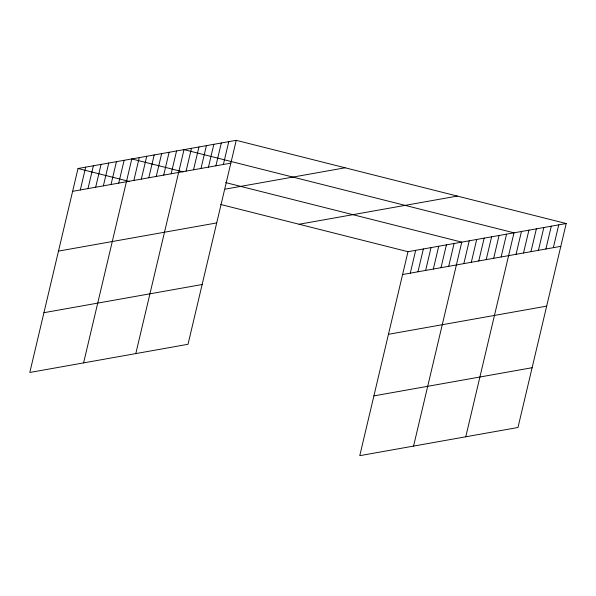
<?xml version="1.0" encoding="UTF-8"?>
<svg xmlns="http://www.w3.org/2000/svg" width="596" height="596" viewBox="0 0 596 596"><rect width="100%" height="100%" fill="white"/><g stroke="black" fill="none" stroke-linecap="round" stroke-linejoin="round"><path stroke-width="0.89" d="M236.232 140.328L78.016 168.512L29.8 372.47L188.016 344.294L236.232 140.328L566.2 223.53L517.984 427.488L359.768 455.672L407.984 251.706L566.2 223.53M80.304 189.96L85.697 167.141M87.992 188.589L93.386 165.77M95.673 187.226L101.067 164.407M103.361 185.855L108.755 163.036M111.042 184.484L116.436 161.665M118.731 183.121L124.124 160.294M83.596 362.889L131.805 158.931L183.151 171.879M133.869 180.424L139.263 157.597M141.334 179.091L146.728 156.271M148.791 177.764L154.185 154.945M156.249 176.438L161.643 153.612M163.706 175.105L169.1 152.285M171.164 173.779L176.558 150.959M135.806 353.592L184.015 149.633L513.99 232.827L465.774 436.786M186.086 171.119L191.48 148.3M193.544 169.793L198.937 146.974M201.001 168.467L206.395 145.648M208.458 167.133L213.852 144.314M215.916 165.807L221.31 142.988M223.373 164.481L228.767 141.662M410.279 273.162L415.673 250.342M417.96 271.791L423.354 248.972M425.648 270.42L431.042 247.601M433.329 269.057L438.723 246.23M441.018 267.686L446.411 244.867M448.699 266.315L454.092 243.496M413.564 446.091L461.781 242.125L225.646 182.592M463.844 263.618L469.238 240.799M471.302 262.292L476.696 239.473M478.759 260.966L484.153 238.139M486.217 259.632L491.611 236.813M493.674 258.306L499.068 235.487M501.139 256.98L506.533 234.154M516.054 254.321L521.448 231.501M523.512 252.995L528.905 230.175M530.969 251.661L536.363 228.842M538.426 250.335L543.82 227.516M545.891 249.009L551.285 226.189M553.349 247.675L558.743 224.856M72.623 191.331L230.838 163.148M225.325 189.118L345.121 167.789M58.49 251.11L216.706 222.926M299.095 224.252L457.311 196.077M43.933 312.691L202.148 284.515M402.591 274.532L560.806 246.349M388.458 334.304L546.674 306.128M373.901 395.893L532.116 367.717M78.016 168.512L129.362 181.46M220.744 204.495L407.984 251.706"/></g></svg>
